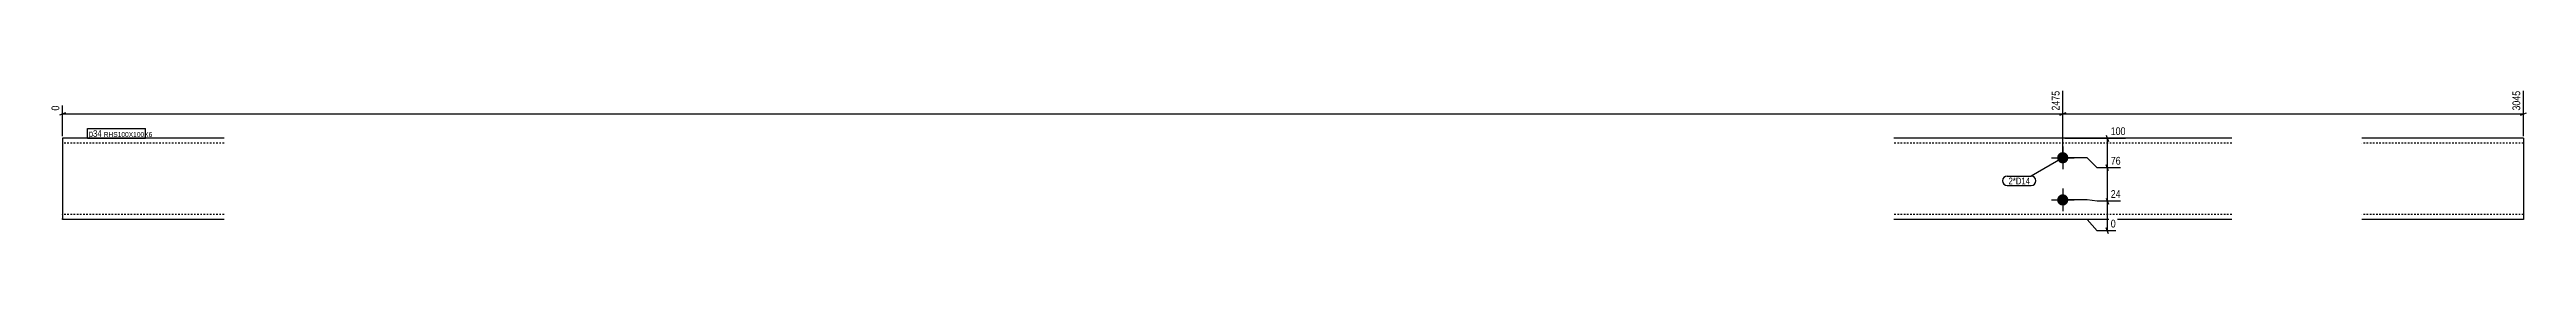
# Model space of a CAD drawing. Header units: millimetres. Extents: x 5 to 11973, y -5 to 186.
# Drawn here: x 5 to 3070, y 8 to 186 of the extents above; entities that cross this region are included whole.
import ezdxf

# ---------------------------------------------------------------- set-up
doc = ezdxf.new("R2010")
doc.units = ezdxf.units.MM
doc.linetypes.add('DXK_LINE_DOT2', pattern=[3.9198, 1.9599, -1.9599])
for name, color, linetype in [('MÅLSÆTNING', 7, 'Continuous'), ('STÅL', 7, 'Continuous'), ('TEKST', 7, 'Continuous')]:
    doc.layers.add(name, color=color, linetype=linetype)
doc.styles.add('Arial Narrow', font='ARIALN.TTF', dxfattribs={"height": 0.2})

msp = doc.modelspace()

# ---------------------------------------------------------------- hatches: boundary and pattern name
at = {"layer": 'STÅL', "linetype": 'Continuous'}
for points in [[(2496.5, 108.3, -1), (2496.5, 94.3, -1)], [(2496.5, 56.3, -1), (2496.5, 42.3, -1)]]:
    msp.add_hatch(color=3, dxfattribs=at).paths.add_polyline_path(points)

# ---------------------------------------------------------------- linework, layer by layer
at = {"layer": 'MÅLSÆTNING', "color": 7, "linetype": 'Continuous'}
for p, q in [((25.3, 156.8), (17.8, 153.8)), ((21.5, 127.8), (21.5, 165.6)), ((21.5, 155.3), (2496.5, 155.3)), ((2500.3, 156.8), (2492.8, 153.8)), ((2492.8, 153.8), (2500.3, 156.8)), ((2496.5, 103.8), (2496.5, 183.9)), ((2496.5, 103.8), (2496.5, 183.9)), ((2496.5, 155.3), (3066.5, 155.3)), ((3062.8, 153.8), (3070.3, 156.8)), ((3066.5, 127.8), (3066.5, 183.9)), ((2499, 125.3), (2574.2, 125.3)), ((2550.2, 129), (2553.2, 121.5)), ((2551.7, 88.8), (2551.7, 125.3)), ((2526.7, 101.3), (2499, 101.3)), ((2526.7, 101.3), (2499, 101.3)), ((2539.2, 88.8), (2526.7, 101.3)), ((2539.2, 88.8), (2526.7, 101.3)), ((2553.2, 85), (2550.2, 92.5)), ((2553.2, 85), (2550.2, 92.5)), ((2568.1, 88.8), (2539.2, 88.8)), ((2568.1, 88.8), (2539.2, 88.8)), ((2526.7, 49.3), (2499, 49.3)), ((2526.7, 49.3), (2499, 49.3)), ((2539.2, 47.8), (2526.7, 49.3)), ((2568.1, 47.8), (2539.2, 47.8)), ((2550.2, 51.5), (2553.2, 44)), ((2551.7, 11.3), (2551.7, 47.8)), ((2526.7, 25.3), (2499, 25.3)), ((2539.2, 11.3), (2526.7, 25.3)), ((2562, 11.3), (2539.2, 11.3)), ((2553.2, 7.5), (2550.2, 15))]:
    msp.add_line(p, q, dxfattribs=at)
at = {"layer": 'STÅL', "color": 2, "linetype": 'Continuous'}
for p, q in [((221.5, 125.3), (21.5, 125.3)), ((21.5, 125.3), (21.5, 26.2)), ((2705.5, 125.3), (2287.5, 125.3)), ((3066.5, 125.3), (2866.5, 125.3)), ((3066.5, 125.3), (3066.5, 25.3)), ((21.5, 25.3), (21.5, 26.2)), ((221.5, 25.3), (21.5, 25.3)), ((2705.5, 25.3), (2287.5, 25.3)), ((3066.5, 25.3), (2866.5, 25.3))]:
    msp.add_line(p, q, dxfattribs=at)
at = {"layer": 'STÅL', "color": 7, "linetype": 'DXK_LINE_DOT2'}
for p, q in [((221.5, 119.3), (21.5, 119.3)), ((2705.5, 119.3), (2287.5, 119.3)), ((3066.5, 119.3), (2866.5, 119.3)), ((21.5, 31.3), (21.5, 31.7)), ((221.5, 31.3), (21.5, 31.3)), ((2705.5, 31.3), (2287.5, 31.3)), ((3066.5, 31.3), (2866.5, 31.3)), ((3066.5, 31.3), (3066.5, 31.7))]:
    msp.add_line(p, q, dxfattribs=at)
at = {"layer": 'STÅL', "color": 3, "linetype": 'Continuous'}
for p, q in [((2482.5, 101.3), (2510.5, 101.3)), ((2496.5, 115.3), (2496.5, 87.3)), ((2496.5, 63.3), (2496.5, 35.3)), ((2482.5, 49.3), (2510.5, 49.3))]:
    msp.add_line(p, q, dxfattribs=at)

# ---------------------------------------------------------------- wipeouts: each hides what was drawn before it
at = {"color": 0}
msp.add_wipeout([(2456, 68.5), (2456, 77.3), (2429.4, 77.3), (2429.4, 68.5)], dxfattribs=at).dxf.layer = 'TEKST'

# ---------------------------------------------------------------- next in the draw order: wipeouts: each hides what was drawn before it
at = {"color": 0, "linetype": 'Continuous'}
for points in [[(2494.5, 185.9), (2480.5, 185.9), (2480.5, 157.5), (2494.5, 157.5)], [(3064.5, 185.9), (3050.5, 185.9), (3050.5, 157.5), (3064.5, 157.5)], [(19.5, 167.6), (5.5, 167.6), (5.5, 157.5), (19.5, 157.5)], [(2576.2, 127.3), (2576.2, 141.3), (2553.9, 141.3), (2553.9, 127.3)], [(2570.1, 49.8), (2570.1, 63.8), (2553.9, 63.8), (2553.9, 49.8)], [(2564, 13.3), (2564, 27.3), (2553.9, 27.3), (2553.9, 13.3)]]:
    msp.add_wipeout(points, dxfattribs=at).dxf.layer = 'MÅLSÆTNING'
at = {"color": 0}
for points in [[(70, 127), (70, 135.8), (54, 135.8), (54, 127)], [(2456, 68.5), (2456, 77.3), (2429.4, 77.3), (2429.4, 68.5)]]:
    msp.add_wipeout(points, dxfattribs=at).dxf.layer = 'TEKST'

# ---------------------------------------------------------------- next in the draw order: linework, layer by layer
at = {"layer": 'MÅLSÆTNING', "color": 7, "linetype": 'Continuous'}
for p, q in [((2551.7, 47.8), (2551.7, 88.8)), ((2539.2, 47.8), (2526.7, 49.3)), ((2568.1, 47.8), (2539.2, 47.8)), ((2550.2, 51.5), (2553.2, 44))]:
    msp.add_line(p, q, dxfattribs=at)
at = {"layer": 'TEKST', "color": 7, "linetype": 'Continuous'}
for p, q in [((2496.5, 101.3), (2457.5, 78.8)), ((2427.9, 78.8), (2457.5, 78.8)), ((2427.9, 67), (2457.5, 67))]:
    msp.add_line(p, q, dxfattribs=at)
for centre, start, end in [((2427.9, 72.9), 90, 270), ((2457.5, 72.9), 270, 90)]:
    msp.add_arc(centre, 5.87, start, end, dxfattribs=at)

# ---------------------------------------------------------------- next in the draw order: texts
at = {"layer": 'MÅLSÆTNING', "color": 3, "linetype": 'Continuous', "style": 'Arial Narrow'}
for s, p in [('0', (17.5, 159.5)), ('2475', (2492.5, 159.5)), ('3045', (3062.5, 159.5))]:
    msp.add_text(s, height=9.54, rotation=90.0002, dxfattribs=at).set_placement(p)
for s, p in [('100', (2555.9, 129.3)), ('24', (2555.9, 51.8)), ('0', (2555.9, 15.3))]:
    msp.add_text(s, height=9.54, dxfattribs=at).set_placement(p)
at = {"layer": 'TEKST', "color": 3, "style": 'Arial Narrow'}
msp.add_text('2*D14', height=8.35, dxfattribs=at).set_placement((2429.4, 68.5))

# ---------------------------------------------------------------- next in the draw order: wipeouts: each hides what was drawn before it
at = {"color": 0}
msp.add_wipeout([(70, 127), (70, 135.8), (54, 135.8), (54, 127)], dxfattribs=at).dxf.layer = 'TEKST'

# ---------------------------------------------------------------- next in the draw order: linework, layer by layer
at = {"layer": 'TEKST', "color": 7, "linetype": 'Continuous'}
msp.add_line((52.5, 125.5), (52.5, 137.3), dxfattribs=at)

# ---------------------------------------------------------------- next in the draw order: wipeouts: each hides what was drawn before it
at = {"color": 0, "linetype": 'Continuous'}
msp.add_wipeout([(2570.1, 90.8), (2570.1, 104.8), (2553.9, 104.8), (2553.9, 90.8)], dxfattribs=at).dxf.layer = 'MÅLSÆTNING'
at = {"color": 0}
msp.add_wipeout([(122.9, 127), (122.9, 133.3), (72.6, 133.3), (72.6, 127)], dxfattribs=at).dxf.layer = 'TEKST'

# ---------------------------------------------------------------- next in the draw order: texts
at = {"layer": 'MÅLSÆTNING', "color": 3, "linetype": 'Continuous', "style": 'Arial Narrow'}
msp.add_text('76', height=9.54, dxfattribs=at).set_placement((2555.9, 92.8))

# ---------------------------------------------------------------- next in the draw order: wipeouts: each hides what was drawn before it
at = {"color": 0}
msp.add_wipeout([(122.9, 127), (122.9, 133.3), (72.6, 133.3), (72.6, 127)], dxfattribs=at).dxf.layer = 'TEKST'

# ---------------------------------------------------------------- next in the draw order: linework, layer by layer
at = {"layer": 'TEKST', "color": 7, "linetype": 'Continuous'}
for p, q in [((52.5, 137.3), (124.4, 137.3)), ((52.5, 125.5), (124.4, 125.5)), ((124.4, 125.5), (124.4, 137.3))]:
    msp.add_line(p, q, dxfattribs=at)

# ---------------------------------------------------------------- next in the draw order: texts
at = {"layer": 'TEKST', "color": 3, "style": 'Arial Narrow'}
for s, height, p in [('p34', 8.35, (54, 127)), ('RHS100X100X6', 5.965, (72.6, 127))]:
    msp.add_text(s, height=height, dxfattribs=at).set_placement(p)

doc.saveas('drawing.dxf')
